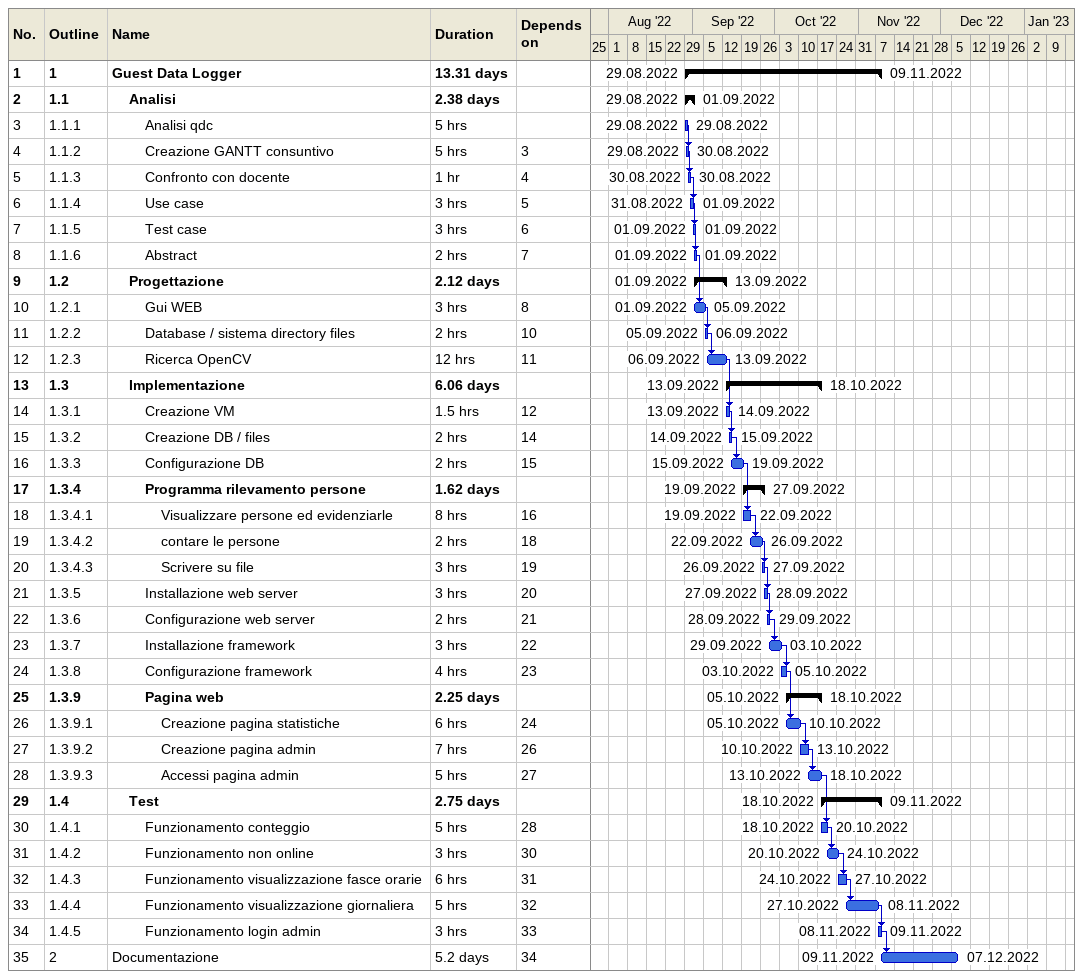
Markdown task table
| ID | WBS | Task | Duration | Start | Finish | Predecessors |
|---|---|---|---|---|---|---|
| 1 | 1 | **Guest Data Logger** | 13.31d | 2022-08-29 | 2022-11-09 |  |
| 2 | 1.1 | **Analisi** | 2.38d | 2022-08-29 | 2022-09-01 |  |
| 3 | 1.1.1 | Analisi qdc | 5h | 2022-08-29 | 2022-08-29 |  |
| 4 | 1.1.2 | Creazione GANTT consuntivo | 5h | 2022-08-29 | 2022-08-30 | 3 |
| 5 | 1.1.3 | Confronto con docente | 1h | 2022-08-30 | 2022-08-30 | 4 |
| 6 | 1.1.4 | Use case | 3h | 2022-08-31 | 2022-09-01 | 5 |
| 7 | 1.1.5 | Test case | 3h | 2022-09-01 | 2022-09-01 | 6 |
| 8 | 1.1.6 | Abstract | 2h | 2022-09-01 | 2022-09-01 | 7 |
| 9 | 1.2 | **Progettazione** | 2.12d | 2022-09-01 | 2022-09-13 |  |
| 10 | 1.2.1 | Gui WEB | 3h | 2022-09-01 | 2022-09-05 | 8 |
| 11 | 1.2.2 | Database / sistema directory files | 2h | 2022-09-05 | 2022-09-06 | 10 |
| 12 | 1.2.3 | Ricerca OpenCV | 12h | 2022-09-06 | 2022-09-13 | 11 |
| 13 | 1.3 | **Implementazione** | 6.06d | 2022-09-13 | 2022-10-18 |  |
| 14 | 1.3.1 | Creazione VM | 1.5h | 2022-09-13 | 2022-09-14 | 12 |
| 15 | 1.3.2 | Creazione DB / files | 2h | 2022-09-14 | 2022-09-15 | 14 |
| 16 | 1.3.3 | Configurazione DB | 2h | 2022-09-15 | 2022-09-19 | 15 |
| 17 | 1.3.4 | **Programma rilevamento persone** | 1.62d | 2022-09-19 | 2022-09-27 |  |
| 18 | 1.3.4.1 | Visualizzare persone ed evidenziarle | 8h | 2022-09-19 | 2022-09-22 | 16 |
| 19 | 1.3.4.2 | contare le persone | 2h | 2022-09-22 | 2022-09-26 | 18 |
| 20 | 1.3.4.3 | Scrivere su file | 3h | 2022-09-26 | 2022-09-27 | 19 |
| 21 | 1.3.5 | Installazione web server | 3h | 2022-09-27 | 2022-09-28 | 20 |
| 22 | 1.3.6 | Configurazione web server | 2h | 2022-09-28 | 2022-09-29 | 21 |
| 23 | 1.3.7 | Installazione framework | 3h | 2022-09-29 | 2022-10-03 | 22 |
| 24 | 1.3.8 | Configurazione framework | 4h | 2022-10-03 | 2022-10-05 | 23 |
| 25 | 1.3.9 | **Pagina web** | 2.25d | 2022-10-05 | 2022-10-18 |  |
| 26 | 1.3.9.1 | Creazione pagina statistiche | 6h | 2022-10-05 | 2022-10-10 | 24 |
| 27 | 1.3.9.2 | Creazione pagina admin | 7h | 2022-10-10 | 2022-10-13 | 26 |
| 28 | 1.3.9.3 | Accessi pagina admin | 5h | 2022-10-13 | 2022-10-18 | 27 |
| 29 | 1.4 | **Test** | 2.75d | 2022-10-18 | 2022-11-09 |  |
| 30 | 1.4.1 | Funzionamento conteggio | 5h | 2022-10-18 | 2022-10-20 | 28 |
| 31 | 1.4.2 | Funzionamento non online | 3h | 2022-10-20 | 2022-10-24 | 30 |
| 32 | 1.4.3 | Funzionamento visualizzazione fasce orarie | 6h | 2022-10-24 | 2022-10-27 | 31 |
| 33 | 1.4.4 | Funzionamento visualizzazione giornaliera | 5h | 2022-10-27 | 2022-11-08 | 32 |
| 34 | 1.4.5 | Funzionamento login admin | 3h | 2022-11-08 | 2022-11-09 | 33 |
| 35 | 2 | Documentazione | 5.2d | 2022-11-09 | 2022-12-07 | 34 |
